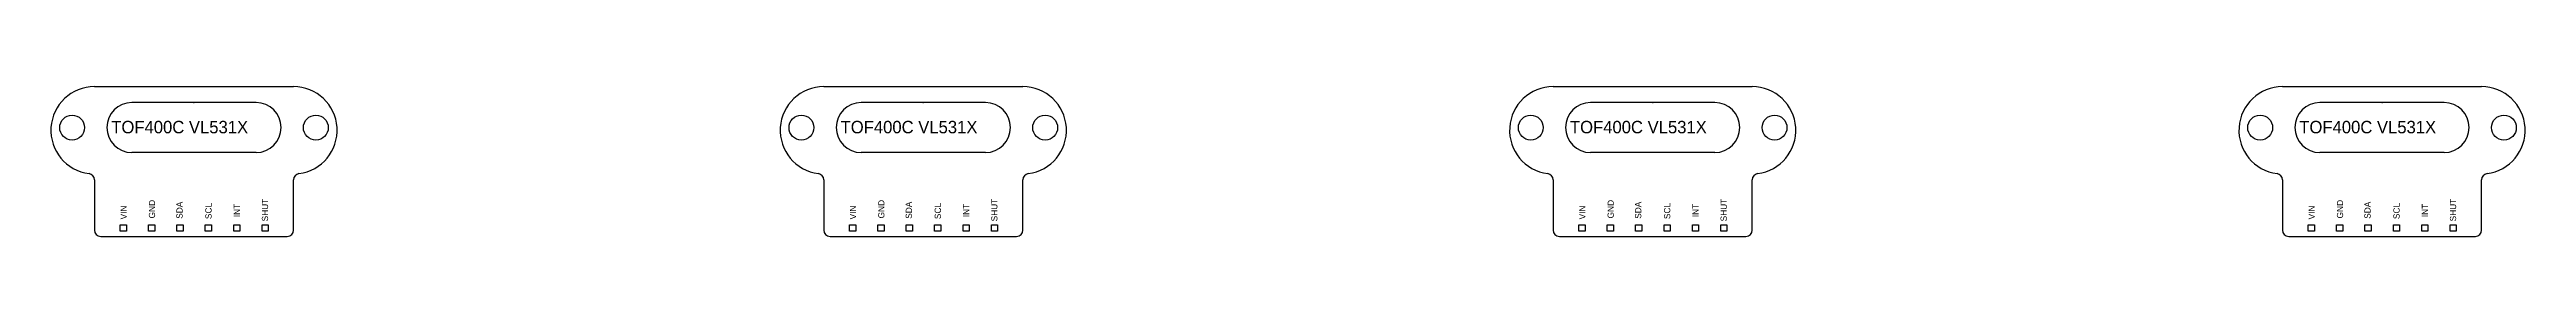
# Model space of a CAD drawing. Header units: inches. Extents: x 2.8 to 66.4, y 0.4 to 33.8.
# Drawn here: x 35.07 to 45.03, y 27.7 to 28.3 of the extents above; entities that cross this region are included whole.
import ezdxf

# ---------------------------------------------------------------- set-up
doc = ezdxf.new("R2010")
doc.units = ezdxf.units.IN
doc.header["$MEASUREMENT"] = 0

# ---------------------------------------------------------------- blocks, each defined once
blk = doc.blocks.new('TOF')
for p, q in [((0.3255, 0.0812), (-0.1745, 0.0812)), ((0.3255, -0.1188), (-0.1745, -0.1188)), ((-0.3245, -0.2282), (-0.3245, -0.4297)), ((0.4755, -0.4297), (0.4755, -0.2282)), ((-0.2995, -0.4547), (0.4505, -0.4547))]:
    blk.add_line(p, q)
blk.add_lwpolyline([(-0.3245, 0.1453), (0.4755, 0.1453)])
for points in [[(-0.221, -0.4084), (-0.196, -0.4084), (-0.196, -0.4334), (-0.221, -0.4334)], [(-0.107, -0.4084), (-0.082, -0.4084), (-0.082, -0.4334), (-0.107, -0.4334)], [(0.007, -0.4084), (0.032, -0.4084), (0.032, -0.4334), (0.007, -0.4334)], [(0.121, -0.4084), (0.146, -0.4084), (0.146, -0.4334), (0.121, -0.4334)], [(0.235, -0.4084), (0.26, -0.4084), (0.26, -0.4334), (0.235, -0.4334)], [(0.349, -0.4084), (0.374, -0.4084), (0.374, -0.4334), (0.349, -0.4334)]]:
    blk.add_lwpolyline(points, close=True)
for centre in [(-0.4143, -0.0188), (0.5652, -0.0188)]:
    blk.add_circle(centre, 0.05)
for centre, radius, start, end in [((-0.3246, -0.0297), 0.175, 89.96936, 262.84627), ((0.4756, -0.0297), 0.175, 277.15373, 90.03064), ((-0.1745, -0.0188), 0.1, 90, 270), ((0.3255, -0.0188), 0.1, 270, 90), ((-0.3495, -0.2282), 0.025, 0, 82.84627), ((0.5005, -0.2282), 0.025, 97.15373, 180), ((-0.2995, -0.4297), 0.025, 180, 270), ((0.4505, -0.4297), 0.025, 270, 0)]:
    blk.add_arc(centre, radius, start, end)
blk.add_text('TOF400C VL531X', height=0.05).set_placement((-0.257, -0.0418))
for s, p in [('VIN', (-0.1947, -0.3868)), ('GND', (-0.0809, -0.3828)), ('SDA', (0.0296, -0.3844)), ('SCL', (0.1461, -0.3855)), ('INT', (0.2604, -0.3778))]:
    blk.add_text(s, height=0.025, rotation=90).set_placement(p)
at = {"insert": (0.3483, -0.3947), "char_height": 0.025, "width": 0.188125, "attachment_point": 1, "rotation": 90}
blk.add_mtext('SHUT', dxfattribs=at)

msp = doc.modelspace()

# ---------------------------------------------------------------- linework, layer by layer
for p in [(35.655, 28.2382), (38.5863, 28.2382), (41.5176, 28.2382), (44.4488, 28.2382)]:
    msp.add_point(p)

# ---------------------------------------------------------------- block references
for p in [(35.5796, 28.157), (38.5108, 28.157), (41.4421, 28.157), (44.3734, 28.157)]:
    msp.add_blockref('TOF', p)

doc.saveas('drawing.dxf')
